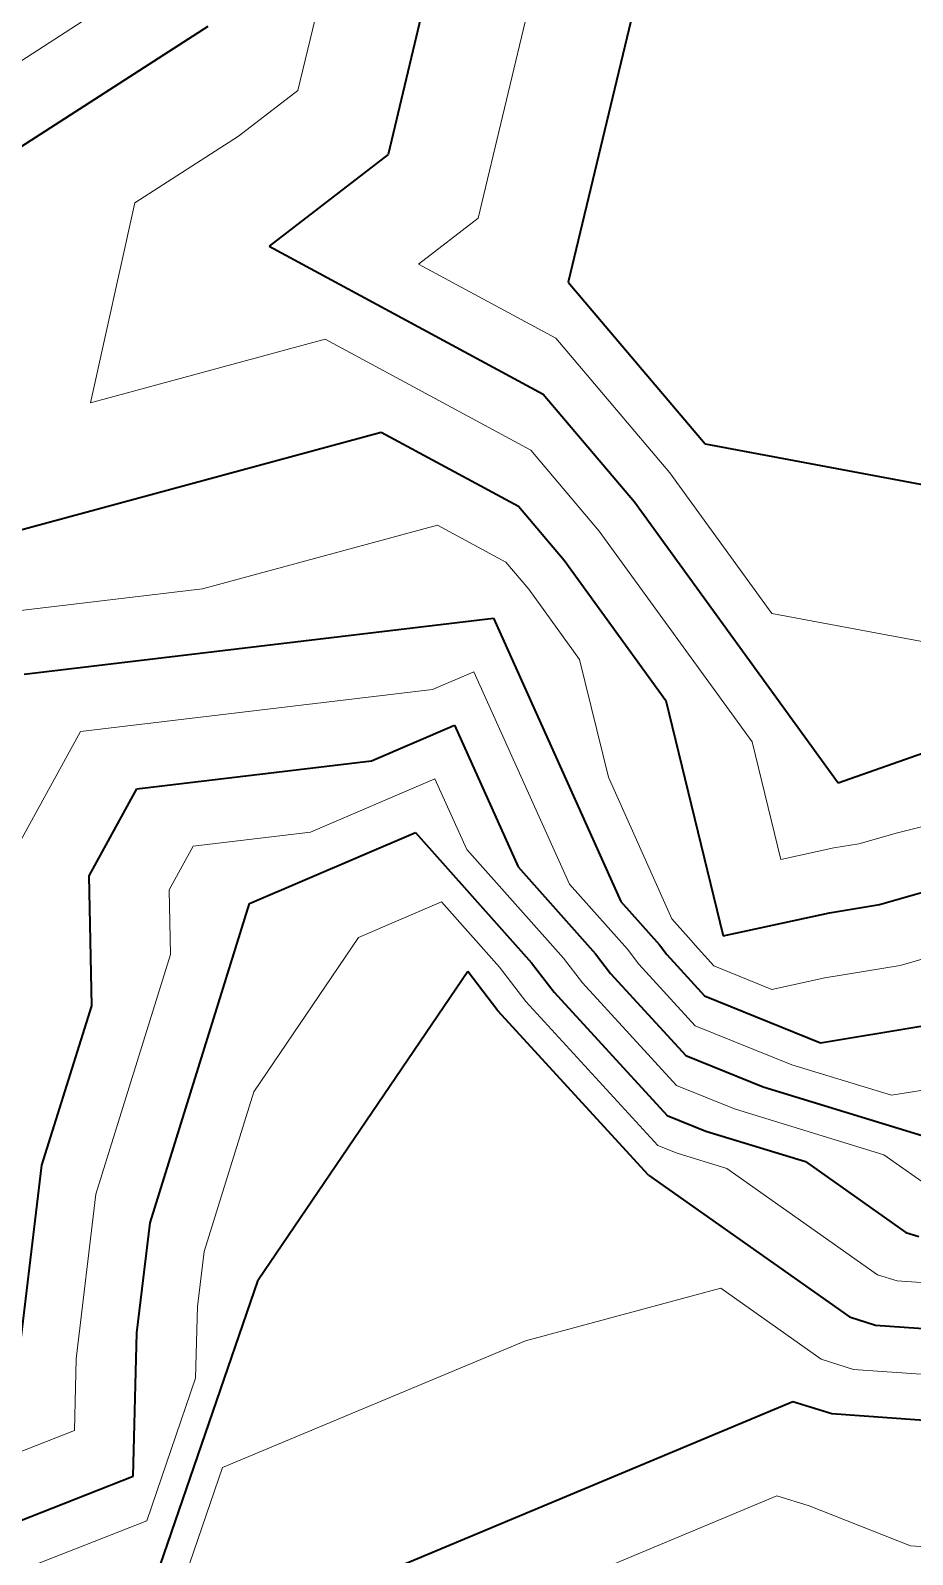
# Model space of a CAD drawing. Header units: millimetres. Extents: x -861324 to 439029, y -308065 to 694685.
# Drawn here: x -200952 to -190144, y 227030 to 245688 of the extents above; entities that cross this region are included whole.
import ezdxf

# ---------------------------------------------------------------- set-up
doc = ezdxf.new("R2010")
doc.units = ezdxf.units.MM
doc.layers.add('C-TOPO-MAJR', color=7, linetype='Continuous', lineweight=35)
doc.layers.add('C-TOPO-MINR', color=7, linetype='Continuous', lineweight=9)

msp = doc.modelspace()

# ---------------------------------------------------------------- linework, layer by layer
at = {"layer": 'C-TOPO-MAJR'}
for p, q in [((-191962, 252628), (-194363, 242605)), ((-195370, 249182), (-196571, 244170)), ((-198779, 245735), (-201314, 244105)), ((-196571, 244170), (-198029, 243049)), ((-198029, 243049), (-194668, 241234)), ((-194363, 242605), (-192685, 240627)), ((-194668, 241234), (-193550, 239916)), ((-202407, 239213), (-196654, 240770)), ((-196654, 240770), (-194973, 239863)), ((-192685, 240627), (-187834, 239722)), ((-194973, 239863), (-194414, 239204)), ((-193550, 239916), (-191055, 236476)), ((-194414, 239204), (-193167, 237484)), ((-201028, 237809), (-195279, 238492)), ((-195279, 238492), (-193720, 235026)), ((-191055, 236476), (-186924, 237935)), ((-193167, 237484), (-192463, 234603)), ((-196774, 236746), (-195757, 237182)), ((-195757, 237182), (-194978, 235449)), ((-199649, 236405), (-196774, 236746)), ((-200234, 235338), (-199649, 236405)), ((-198270, 235001), (-196235, 235871)), ((-196235, 235871), (-194812, 234275)), ((-200202, 233749), (-200234, 235338)), ((-194978, 235449), (-194029, 234384)), ((-190548, 234986), (-189606, 235257)), ((-199487, 231092), (-198270, 235001)), ((-193720, 235026), (-193246, 234494)), ((-191163, 234886), (-190548, 234986)), ((-192463, 234603), (-191163, 234886)), ((-194029, 234384), (-193845, 234145)), ((-193246, 234494), (-193154, 234374)), ((-193154, 234374), (-192692, 233871)), ((-195595, 234166), (-198164, 230388)), ((-195226, 233687), (-195595, 234166)), ((-194812, 234275), (-194535, 233916)), ((-193845, 234145), (-192921, 233138)), ((-194535, 233916), (-193151, 232406)), ((-192692, 233871), (-191271, 233296)), ((-200811, 231795), (-200202, 233749)), ((-193380, 231673), (-195226, 233687)), ((-191271, 233296), (-190041, 233497)), ((-192921, 233138), (-191974, 232755)), ((-191974, 232755), (-189534, 232007)), ((-193151, 232406), (-192677, 232214)), ((-192677, 232214), (-191457, 231840)), ((-201134, 229103), (-200811, 231795)), ((-191457, 231840), (-190226, 230973)), ((-193380, 231673), (-190918, 229939)), ((-199649, 229746), (-199487, 231092)), ((-190226, 230973), (-190067, 230923)), ((-199364, 226897), (-198164, 230388)), ((-190918, 229939), (-190599, 229839)), ((-199693, 227990), (-199649, 229746)), ((-190599, 229839), (-187247, 229598)), ((-199034, 225804), (-191610, 228905)), ((-191610, 228905), (-191132, 228755)), ((-191132, 228755), (-186103, 228393)), ((-204537, 226088), (-199693, 227990))]:
    msp.add_line(p, q, dxfattribs=at)
at = {"layer": 'C-TOPO-MINR'}
for p, q in [((-193666, 250905), (-195467, 243388)), ((-197074, 247458), (-197675, 244953)), ((-199972, 246020), (-201874, 244797)), ((-197675, 244953), (-198404, 244392)), ((-198404, 244392), (-199672, 243577)), ((-199672, 243577), (-200218, 241131)), ((-195467, 243388), (-196196, 242827)), ((-196196, 242827), (-194515, 241920)), ((-200218, 241131), (-197341, 241910)), ((-197341, 241910), (-194821, 240548)), ((-194515, 241920), (-193117, 240272)), ((-194821, 240548), (-193982, 239560)), ((-193117, 240272), (-191870, 238552)), ((-198843, 238853), (-195966, 239631)), ((-195966, 239631), (-195126, 239177)), ((-193982, 239560), (-192111, 236980)), ((-195126, 239177), (-194846, 238848)), ((-201717, 238511), (-198843, 238853)), ((-194846, 238848), (-194223, 237988)), ((-191870, 238552), (-189445, 238099)), ((-194223, 237988), (-193871, 236547)), ((-196026, 237619), (-195518, 237837)), ((-195518, 237837), (-194349, 235237)), ((-200338, 237107), (-196026, 237619)), ((-201216, 235506), (-200338, 237107)), ((-192111, 236980), (-191759, 235539)), ((-197522, 235874), (-195996, 236526)), ((-195996, 236526), (-195606, 235660)), ((-193871, 236547), (-193092, 234814)), ((-190330, 235866), (-188534, 236312)), ((-198959, 235703), (-197522, 235874)), ((-190801, 235731), (-190330, 235866)), ((-199252, 235169), (-198959, 235703)), ((-195606, 235660), (-194421, 234330)), ((-191759, 235539), (-191109, 235681)), ((-191109, 235681), (-190801, 235731)), ((-199236, 234375), (-199252, 235169)), ((-194349, 235237), (-193638, 234439)), ((-196932, 234583), (-195915, 235019)), ((-195915, 235019), (-195203, 234221)), ((-193092, 234814), (-192855, 234548)), ((-198217, 232695), (-196932, 234583)), ((-192855, 234548), (-192809, 234489)), ((-190294, 234241), (-188881, 234648)), ((-200149, 231443), (-199236, 234375)), ((-193638, 234439), (-193499, 234259)), ((-192809, 234489), (-192578, 234237)), ((-195203, 234221), (-194881, 233801)), ((-194421, 234330), (-194190, 234030)), ((-193499, 234259), (-192807, 233504)), ((-192578, 234237), (-191867, 233949)), ((-191217, 234091), (-190294, 234241)), ((-194190, 234030), (-193036, 232772)), ((-191867, 233949), (-191217, 234091)), ((-194881, 233801), (-193265, 232039)), ((-192807, 233504), (-191623, 233025)), ((-191623, 233025), (-190403, 232652)), ((-198825, 230740), (-198217, 232695)), ((-193036, 232772), (-192325, 232485)), ((-190403, 232652), (-189787, 232752)), ((-192325, 232485), (-190495, 231924)), ((-193265, 232039), (-193028, 231944)), ((-193028, 231944), (-192418, 231757)), ((-190495, 231924), (-189880, 231490)), ((-192418, 231757), (-190572, 230456)), ((-200391, 229425), (-200149, 231443)), ((-198906, 230067), (-198825, 230740)), ((-190572, 230456), (-190333, 230381)), ((-194887, 229647), (-192495, 230289)), ((-192495, 230289), (-191264, 229422)), ((-190333, 230381), (-187818, 230200)), ((-198928, 229189), (-198906, 230067)), ((-198599, 228096), (-194887, 229647)), ((-200413, 228547), (-200391, 229425)), ((-191264, 229422), (-190866, 229297)), ((-199528, 227444), (-198928, 229189)), ((-190866, 229297), (-186675, 228996)), ((-202836, 227596), (-200413, 228547)), ((-199199, 226351), (-198599, 228096)), ((-197994, 225166), (-191807, 227750)), ((-191807, 227750), (-191409, 227625)), ((-191409, 227625), (-190170, 227137)), ((-203162, 226017), (-199528, 227444)), ((-190170, 227137), (-186399, 226866))]:
    msp.add_line(p, q, dxfattribs=at)

doc.saveas('drawing.dxf')
